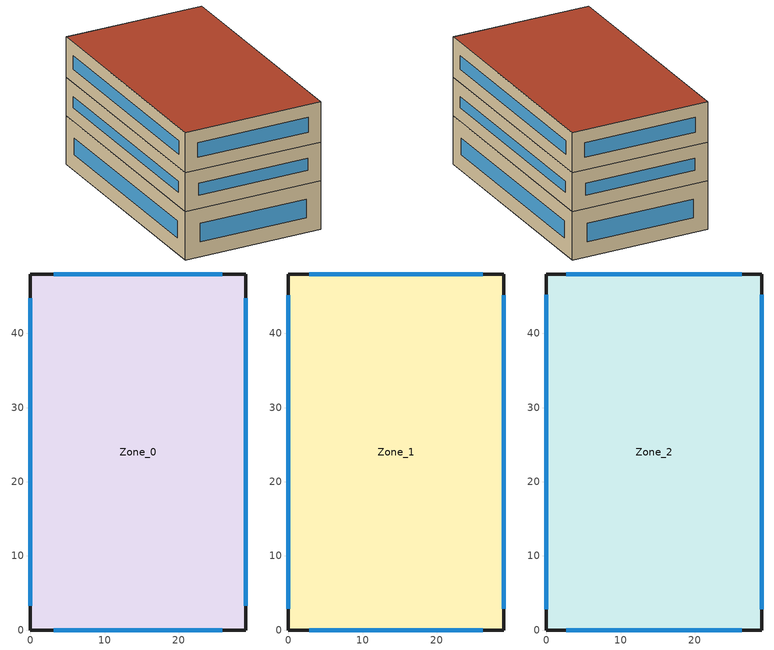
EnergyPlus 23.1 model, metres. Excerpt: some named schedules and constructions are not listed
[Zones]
Zone_0
 floor ground (Zone_0:f4UnderGroundSlabCF): 0,0 0,48 29,48 29,0 z-0.1
 wall outside (90.1-2019 Nonresidential CZ 0 Exterior Wall (Mass)): 0,0 29,0 29,48 0,48 0,0 z-0.1:10
 window (90.1-2019 Nonresidential CZ 0 Glazing (Operable)): 3.12,0 25.88,0 / 25.88,48 3.12,48 z3.02:6.88; 29,3.29 29,44.71 / 0,44.71 0,3.29 z3.19:6.71
Zone_1
 floor to Zone_0 (Interior Slab (Mass)_FLIPPED): 0,0 0,48 29,48 29,0 z10
 wall outside (90.1-2019 Nonresidential CZ 0 Exterior Wall (Mass)): 0,48 0,0 29,0 29,48 0,48 z10:18.1
 window (90.1-2019 Nonresidential CZ 0 Glazing (Operable)): 0,45.1 0,2.9 / 29,2.9 29,45.1 z12.9:15.2; 26.2,48 2.8,48 / 2.8,0 26.2,0 z12.8:15.3
Zone_2
 floor to Zone_1 (Interior Slab (Mass)_FLIPPED): 0,0 0,48 29,48 29,0 z18.1
 wall outside (90.1-2019 Nonresidential CZ 0 Exterior Wall (Mass)): 0,48 0,0 29,0 29,48 0,48 z18.1:26.5
 window (90.1-2019 Nonresidential CZ 0 Glazing (Operable)): 0,45.22 0,2.78 / 29,2.78 29,45.22 z20.88:23.72; 26.34,48 2.66,48 / 2.66,0 26.34,0 z20.76:23.84
 roof outside (300mmInsulation 200mmConcrete): 0,0 29,0 29,48 0,48 z26.5
[Schedule:Week:Daily]
HeatAvail_Zone_0_19; CoolAvail_Zone_0_19; HeatAvail_Zone_1_19; CoolAvail_Zone_1_19: 522c0148-a3e2-49ea-a897-0b38192fbd47, 137e6c82-5536-4525-b2b6-1315cf0c3365, ce94eced-a4ac-4b27-ba9d-e9720e8e60f4, 51ac402c-f40d-4c1f-a5a2-6545e2a0b173, 0e7f3590-6394-4d2a-833a-5142654e600c, 3c90794c-6d47-46af-8c5b-32affdacef50, f8ceac06-a5b5-469a-89bd-56a073a61d68, 522c0148-a3e2-49ea-a897-0b38192fbd47, 522c0148-a3e2-49ea-a897-0b38192fbd47, 522c0148-a3e2-49ea-a897-0b38192fbd47, 522c0148-a3e2-49ea-a897-0b38192fbd47, 522c0148-a3e2-49ea-a897-0b38192fbd47
HeatAvail_Zone_0_20; CoolAvail_Zone_0_20; HeatAvail_Zone_1_20; CoolAvail_Zone_1_20: ffe64131-7c4e-4553-9309-b91239116a38, a55f2adc-8978-442c-9cf0-78289b01c193, 522c0148-a3e2-49ea-a897-0b38192fbd47, 1f976b97-c252-49f4-ab29-8ebaa7d143b5, b40a9e81-37df-473e-8e38-ad927124a25e, 81c2df74-df4f-42fc-b707-daa70ff61d87, 05da819a-e0d2-4003-aa54-af3aade844b3, ffe64131-7c4e-4553-9309-b91239116a38, ffe64131-7c4e-4553-9309-b91239116a38, ffe64131-7c4e-4553-9309-b91239116a38, ffe64131-7c4e-4553-9309-b91239116a38, ffe64131-7c4e-4553-9309-b91239116a38
HeatAvail_Zone_0_21; CoolAvail_Zone_0_21; HeatAvail_Zone_1_21; CoolAvail_Zone_1_21: 9e1ac402-b442-4206-958c-f125ff6306d0, 560c2e6e-d885-4a25-aded-c0a642d901d0, 1d260f60-1060-4c9a-8cc8-a6cadc9ca7a5, e9f07395-c9b3-4a41-b323-4a47c994c91b, 8ee37299-8cf7-4a2e-bda3-a3f1eb4b56e1, 2c7130bb-578b-4408-a6f2-0b8a00295423, 304b130d-de99-4a7d-bef2-2c716d8eea1d, 9e1ac402-b442-4206-958c-f125ff6306d0, 9e1ac402-b442-4206-958c-f125ff6306d0, 9e1ac402-b442-4206-958c-f125ff6306d0, 9e1ac402-b442-4206-958c-f125ff6306d0, 9e1ac402-b442-4206-958c-f125ff6306d0
HeatAvail_Zone_0_22; CoolAvail_Zone_0_22; HeatAvail_Zone_1_22; CoolAvail_Zone_1_22: f1907a3e-48ef-4c63-9a15-5a32c2659a19, 10897734-4909-4f90-a3fd-93e178da0fb8, 5e7dcc40-f645-4879-9b1a-09af1f5b7d41, 780c4cba-e2f1-41ad-9f32-bdca117459c4, cf786e9b-88e5-44cf-a16b-8f405449593f, d46ba2ad-ed19-4e4a-ba2f-565651ab4bfd, 737cb52d-aa33-48cc-a9f2-a5c8f00ad4c2, f1907a3e-48ef-4c63-9a15-5a32c2659a19, f1907a3e-48ef-4c63-9a15-5a32c2659a19, f1907a3e-48ef-4c63-9a15-5a32c2659a19, f1907a3e-48ef-4c63-9a15-5a32c2659a19, f1907a3e-48ef-4c63-9a15-5a32c2659a19
HeatAvail_Zone_0_23; CoolAvail_Zone_0_23; HeatAvail_Zone_1_23; CoolAvail_Zone_1_23: 17b94557-c68b-495b-b876-dd194db08dbb, 79c2b96c-535e-4108-bdb4-68b5fd30eae0, e3898b9d-53dc-4957-b9a4-75860f25956a, 557511c9-28a4-4326-ad94-82d02dc33f55, f60dd718-d07f-43d1-a112-0a7241c38e3f, da10c089-61dc-4760-9a87-be81c3f0ac77, 27461dd8-84da-465f-8c39-b6c33b7a7f09, 17b94557-c68b-495b-b876-dd194db08dbb, 17b94557-c68b-495b-b876-dd194db08dbb, 17b94557-c68b-495b-b876-dd194db08dbb, 17b94557-c68b-495b-b876-dd194db08dbb, 17b94557-c68b-495b-b876-dd194db08dbb
HeatAvail_Zone_0_24; CoolAvail_Zone_0_24; HeatAvail_Zone_1_24; CoolAvail_Zone_1_24: 2f7c32ae-358e-475a-91e9-460c614a8f8e, 47872ed9-2c61-4168-96c3-41ce2208d7c0, faf38ff2-64d7-4470-9ce7-f06e24a72468, b88e1692-8877-4e24-b2ee-af4cab9563ea, 8e4c7166-304e-41a0-84e8-9b0bd2623927, 2599f1da-ee35-4d6a-adc7-8a704885205f, fa8659e2-cf5e-4ab0-95f5-51c5d21b8c42, 2f7c32ae-358e-475a-91e9-460c614a8f8e, 2f7c32ae-358e-475a-91e9-460c614a8f8e, 2f7c32ae-358e-475a-91e9-460c614a8f8e, 2f7c32ae-358e-475a-91e9-460c614a8f8e, 2f7c32ae-358e-475a-91e9-460c614a8f8e
HeatAvail_Zone_0_25; CoolAvail_Zone_0_25; HeatAvail_Zone_1_25; CoolAvail_Zone_1_25: 784c9b38-2577-49a8-bdd7-39fbef9d0424, 15b97ee7-846e-4522-9a56-d5782d348d92, 891c21a9-96fc-4a30-9277-6421d443be97, dd9d88e8-03db-4380-b443-34152861fe1c, 7e8029cb-5e05-4036-96c4-c756aad63f52, c48fb14f-68ab-4643-9ed7-2b359f79668a, d995c5a4-6201-4ec0-b1a1-50b36b40854d, 784c9b38-2577-49a8-bdd7-39fbef9d0424, 784c9b38-2577-49a8-bdd7-39fbef9d0424, 784c9b38-2577-49a8-bdd7-39fbef9d0424, 784c9b38-2577-49a8-bdd7-39fbef9d0424, 784c9b38-2577-49a8-bdd7-39fbef9d0424
HeatAvail_Zone_0_26; CoolAvail_Zone_0_26; HeatAvail_Zone_1_26; CoolAvail_Zone_1_26: 278b30fe-718b-4be8-979b-23348c070d17, 65cf84e7-78b9-41df-ab23-bf32c23c54af, ed104311-98e7-46ea-b56e-a6eb91f209ea, a7740e31-a543-40b1-9db9-0d80e61e58bf, 7e965392-06a6-4761-b1dd-075430a94026, 96f3b415-57a0-4e94-a8b7-88bec792904b, ff751742-3c4e-4527-9f5c-68a371019ff3, 278b30fe-718b-4be8-979b-23348c070d17, 278b30fe-718b-4be8-979b-23348c070d17, 278b30fe-718b-4be8-979b-23348c070d17, 278b30fe-718b-4be8-979b-23348c070d17, 278b30fe-718b-4be8-979b-23348c070d17
HeatAvail_Zone_0_27; CoolAvail_Zone_0_27; HeatAvail_Zone_1_27; CoolAvail_Zone_1_27: 29bb52a8-fe6f-4904-b7fc-f272da806b73, 56d1a1b4-9969-4c32-806b-e2ebb681c699, ba85f00a-c1cc-4fd4-9d4e-c656f813af41, a8ccc1c8-f97f-4558-a17b-ee3e61b3fbd6, 6d3e2464-3275-4c1e-9941-77f636a4d8b4, a9b9078c-a5f0-4dc8-aeec-70c525fd2f56, d90d3b43-76bb-44d6-abc6-ad130455fb69, 29bb52a8-fe6f-4904-b7fc-f272da806b73, 29bb52a8-fe6f-4904-b7fc-f272da806b73, 29bb52a8-fe6f-4904-b7fc-f272da806b73, 29bb52a8-fe6f-4904-b7fc-f272da806b73, 29bb52a8-fe6f-4904-b7fc-f272da806b73
HeatAvail_Zone_0_28; CoolAvail_Zone_0_28; HeatAvail_Zone_1_28; CoolAvail_Zone_1_28: c33667d3-106b-4345-b93a-251e1fede0ff, bb965864-d4ba-4df7-9d62-59052b48dff4, f18dc784-524a-498f-bf3c-56726281b63f, e2107dbd-7d51-4f0c-9641-28bb0931cdc7, fbf3c274-f25e-4f23-9799-f90ea000f5b5, 61e2828d-f87d-48ee-ac62-438399e77062, 9e1ac402-b442-4206-958c-f125ff6306d0, c33667d3-106b-4345-b93a-251e1fede0ff, c33667d3-106b-4345-b93a-251e1fede0ff, c33667d3-106b-4345-b93a-251e1fede0ff, c33667d3-106b-4345-b93a-251e1fede0ff, c33667d3-106b-4345-b93a-251e1fede0ff
HeatAvail_Zone_0_29; CoolAvail_Zone_0_29; HeatAvail_Zone_1_29; CoolAvail_Zone_1_29: 6cc629d0-ccd7-4faf-b6eb-8904d4cddfe3, d996affc-3bc8-428c-bc8c-5c655f5fcf5f, ac4b36c1-865d-46bb-969d-d125bfd6faf3, 6fcf2dd1-a374-45bf-a7ce-3fadc57acfe6, fbf3c274-f25e-4f23-9799-f90ea000f5b5, fbf3c274-f25e-4f23-9799-f90ea000f5b5, 5df05c5b-f85c-4144-8ddb-badb65a16483, 6cc629d0-ccd7-4faf-b6eb-8904d4cddfe3, 6cc629d0-ccd7-4faf-b6eb-8904d4cddfe3, 6cc629d0-ccd7-4faf-b6eb-8904d4cddfe3, 6cc629d0-ccd7-4faf-b6eb-8904d4cddfe3, 6cc629d0-ccd7-4faf-b6eb-8904d4cddfe3
HeatAvail_Zone_0_30; CoolAvail_Zone_0_30; HeatAvail_Zone_1_30; CoolAvail_Zone_1_30: 0fba7a8b-5be6-4e18-8f39-189bbf7cc46a, eebe9233-3435-487f-aeac-0e91590b64ad, 0c9184e5-ef83-49f5-95a6-6391b32490b1, 5b091f83-2a82-464e-a40a-e32c0ed8b950, 5f10f1f8-cf81-42ad-9a9e-967de7490936, b13fdf1a-91e8-4a8e-b20c-dbebe665ab3e, 7003aec3-e58d-49b6-b643-de07fed3befa, 0fba7a8b-5be6-4e18-8f39-189bbf7cc46a, 0fba7a8b-5be6-4e18-8f39-189bbf7cc46a, 0fba7a8b-5be6-4e18-8f39-189bbf7cc46a, 0fba7a8b-5be6-4e18-8f39-189bbf7cc46a, 0fba7a8b-5be6-4e18-8f39-189bbf7cc46a
HeatAvail_Zone_0_31; CoolAvail_Zone_0_31; HeatAvail_Zone_1_31; CoolAvail_Zone_1_31: ec1d6775-088e-433c-9752-0e5ba2ad208f, 1f976b97-c252-49f4-ab29-8ebaa7d143b5, ac4b36c1-865d-46bb-969d-d125bfd6faf3, f65f86df-a45b-4aa3-acaf-6e9a70d2c9a7, 37e41f7a-20cb-449c-8476-745aa8ef42be, 2644cd8d-d404-4696-9567-0ad3830ee8e2, c32ca799-879c-4509-b139-3c3ce4220e05, ec1d6775-088e-433c-9752-0e5ba2ad208f, ec1d6775-088e-433c-9752-0e5ba2ad208f, ec1d6775-088e-433c-9752-0e5ba2ad208f, ec1d6775-088e-433c-9752-0e5ba2ad208f, ec1d6775-088e-433c-9752-0e5ba2ad208f
HeatAvail_Zone_0_32; CoolAvail_Zone_0_32; HeatAvail_Zone_1_32; CoolAvail_Zone_1_32: 805b96af-bf7e-4131-bd09-e33958a3de6b, 44f14ba6-4d59-42c4-9325-89d086044ebb, 58396603-494f-4e8c-bed1-4b7e48a74653, 61359fd6-9443-4183-b02d-77b8c162ae56, 17e34682-f070-4795-95aa-20bb927ae4b6, 08c9b96f-e486-46e0-8468-77e9a3cb781e, 333488f3-513e-4f81-b2a4-adfb05eac98d, 805b96af-bf7e-4131-bd09-e33958a3de6b, 805b96af-bf7e-4131-bd09-e33958a3de6b, 805b96af-bf7e-4131-bd09-e33958a3de6b, 805b96af-bf7e-4131-bd09-e33958a3de6b, 805b96af-bf7e-4131-bd09-e33958a3de6b
HeatAvail_Zone_0_33; CoolAvail_Zone_0_33; HeatAvail_Zone_1_33; CoolAvail_Zone_1_33: e31b75ab-98b6-4164-ba57-fc6cef72525a, 9090f461-11e3-4801-9fb3-485210530397, 678f2cef-4f3d-45aa-814c-75a64c1b203a, a285a673-1882-400d-aec4-3b320159b57b, 275bdbd1-8b30-4419-a29e-528a210322dd, 1d260f60-1060-4c9a-8cc8-a6cadc9ca7a5, 11271964-4f93-4652-8d30-f1f4562f5ab1, e31b75ab-98b6-4164-ba57-fc6cef72525a, e31b75ab-98b6-4164-ba57-fc6cef72525a, e31b75ab-98b6-4164-ba57-fc6cef72525a, e31b75ab-98b6-4164-ba57-fc6cef72525a, e31b75ab-98b6-4164-ba57-fc6cef72525a
HeatAvail_Zone_0_34; CoolAvail_Zone_0_34; HeatAvail_Zone_1_34; CoolAvail_Zone_1_34: b5ffc9e2-c317-4716-a2dc-e38dce4d1401, a471d8e8-7d6d-4a7d-829d-64fcdf717860, d6f4ae86-52fb-4739-b5d9-178cd39f6f1d, 3b6cd1db-d063-4172-969d-f43239b67d29, b99fe6a5-1fd0-47d0-bcc3-c7681d26c2c5, 87953f35-922d-4340-be1f-3c2dcaa3f38d, 9e070c67-a845-42dd-971a-afacf150682c, b5ffc9e2-c317-4716-a2dc-e38dce4d1401, b5ffc9e2-c317-4716-a2dc-e38dce4d1401, b5ffc9e2-c317-4716-a2dc-e38dce4d1401, b5ffc9e2-c317-4716-a2dc-e38dce4d1401, b5ffc9e2-c317-4716-a2dc-e38dce4d1401
HeatAvail_Zone_0_35; CoolAvail_Zone_0_35; HeatAvail_Zone_1_35; CoolAvail_Zone_1_35: bdf175b9-875f-40ad-80d7-07e13a7a7bc3, 920aaa46-9754-410d-bcb9-aec2383083f4, 8db32401-f2e4-4430-b6dd-3c5c02062129, 0c542bc3-708e-4c31-b05a-e7d26a1068c2, 2d3feb0a-80b9-4526-b115-8d0ff0b98382, f495fd13-db84-4b73-8919-828168c4513c, 6a71df5a-adf5-48c6-82f6-85c46ff8267b, bdf175b9-875f-40ad-80d7-07e13a7a7bc3, bdf175b9-875f-40ad-80d7-07e13a7a7bc3, bdf175b9-875f-40ad-80d7-07e13a7a7bc3, bdf175b9-875f-40ad-80d7-07e13a7a7bc3, bdf175b9-875f-40ad-80d7-07e13a7a7bc3
HeatAvail_Zone_0_36; CoolAvail_Zone_0_36; HeatAvail_Zone_1_36; CoolAvail_Zone_1_36: d753c7cf-4684-4094-8fb2-35675d871a7d, ffe64131-7c4e-4553-9309-b91239116a38, 613c9580-fffc-40c4-93a0-a51963a742d9, c80ffd91-25aa-47ce-ae3a-ef2ca4334db1, 346c580f-bd9e-4f7c-9844-c9f187f69a5e, 7becf3fa-aa11-4cc6-a0f1-acc2c104a030, 891c21a9-96fc-4a30-9277-6421d443be97, d753c7cf-4684-4094-8fb2-35675d871a7d, d753c7cf-4684-4094-8fb2-35675d871a7d, d753c7cf-4684-4094-8fb2-35675d871a7d, d753c7cf-4684-4094-8fb2-35675d871a7d, d753c7cf-4684-4094-8fb2-35675d871a7d
HeatAvail_Zone_0_37; CoolAvail_Zone_0_37; HeatAvail_Zone_1_37; CoolAvail_Zone_1_37: fbf3c274-f25e-4f23-9799-f90ea000f5b5, 45499616-0c79-462f-842d-74d53dcf5956, cccae06c-b18f-4805-98c1-b48547f1cc23, d1037c04-4683-4e18-86e0-d5b0bc1ab88d, 68774e33-6612-47d6-a1cc-10a63951edae, 18a78b56-a3fd-4649-babc-6423cdb9454d, 21b51971-cf66-4a75-a7d7-44e74731bfb7, fbf3c274-f25e-4f23-9799-f90ea000f5b5, fbf3c274-f25e-4f23-9799-f90ea000f5b5, fbf3c274-f25e-4f23-9799-f90ea000f5b5, fbf3c274-f25e-4f23-9799-f90ea000f5b5, fbf3c274-f25e-4f23-9799-f90ea000f5b5
HeatAvail_Zone_0_38; CoolAvail_Zone_0_38; HeatAvail_Zone_1_38; CoolAvail_Zone_1_38: eb07f305-adef-4d2d-9182-c39a8b4357ff, 2ef89d4e-6879-42af-8cc4-388ecb33b8cd, d753c7cf-4684-4094-8fb2-35675d871a7d, 28f3ec0b-ad1b-45ae-889b-465c5c320fcc, 09e0ca3e-cd2f-48a8-b824-7735b6c1bac3, 6612f471-1fcd-4c92-a1b3-59532acfef51, 6dd9020a-1b9c-4717-be01-5cc8fee428fb, eb07f305-adef-4d2d-9182-c39a8b4357ff, eb07f305-adef-4d2d-9182-c39a8b4357ff, eb07f305-adef-4d2d-9182-c39a8b4357ff, eb07f305-adef-4d2d-9182-c39a8b4357ff, eb07f305-adef-4d2d-9182-c39a8b4357ff
HeatAvail_Zone_0_39; CoolAvail_Zone_0_39; HeatAvail_Zone_1_39; CoolAvail_Zone_1_39: 7377b922-a3ee-4962-b4ee-7d0fa9330160, 663b5e55-05c0-46a8-a815-276b2857b18c, 9db74d16-ee28-4004-ab21-b62ec524110b, ae69fe6d-ac32-4474-9cb4-0e22606c93eb, 2d6f0989-f96a-4cce-8fb3-1282c0af5795, 8df02c0a-2011-47ef-8348-7b135b95fcaf, fbf3c274-f25e-4f23-9799-f90ea000f5b5, 7377b922-a3ee-4962-b4ee-7d0fa9330160, 7377b922-a3ee-4962-b4ee-7d0fa9330160, 7377b922-a3ee-4962-b4ee-7d0fa9330160, 7377b922-a3ee-4962-b4ee-7d0fa9330160, 7377b922-a3ee-4962-b4ee-7d0fa9330160
HeatAvail_Zone_0_40; CoolAvail_Zone_0_40; HeatAvail_Zone_1_40; CoolAvail_Zone_1_40: 6fcf2dd1-a374-45bf-a7ce-3fadc57acfe6, 3b40e23f-1eac-45b4-a165-1d116a052710, c1e02bbe-b958-4ad8-ab75-0470f8206c85, c5165558-8a62-44ea-960f-cbcb31c7f1d6, 756226b8-dc52-4e5b-9bcc-9f834c73e657, 4e47b0f5-f6a5-4170-a928-e2a7dc5fce51, 29c783ba-fe36-463e-936f-a45cea6ed912, 6fcf2dd1-a374-45bf-a7ce-3fadc57acfe6, 6fcf2dd1-a374-45bf-a7ce-3fadc57acfe6, 6fcf2dd1-a374-45bf-a7ce-3fadc57acfe6, 6fcf2dd1-a374-45bf-a7ce-3fadc57acfe6, 6fcf2dd1-a374-45bf-a7ce-3fadc57acfe6
HeatAvail_Zone_0_41; CoolAvail_Zone_0_41; HeatAvail_Zone_1_41; CoolAvail_Zone_1_41: 205e4560-8788-43ef-8918-b87c8ec5421d, d894c792-9344-4755-a3b1-7c53445bf4d5, f2f3c169-7e25-49ab-ad00-9b4ba72edc28, 3d58a1b5-951d-4307-96a5-59c3952046b8, 2e9767a7-85bb-448c-af16-d793ec365e50, c2f240ca-2c7b-48c7-8eda-5f95cb1bfa35, f16f256f-996b-4f43-9563-b1d5477f158b, 205e4560-8788-43ef-8918-b87c8ec5421d, 205e4560-8788-43ef-8918-b87c8ec5421d, 205e4560-8788-43ef-8918-b87c8ec5421d, 205e4560-8788-43ef-8918-b87c8ec5421d, 205e4560-8788-43ef-8918-b87c8ec5421d
HeatAvail_Zone_0_42; CoolAvail_Zone_0_42; HeatAvail_Zone_1_42; CoolAvail_Zone_1_42: b5a2b5de-ad64-4600-8fd5-415a891ebc10, 937e993e-1527-4b93-84f1-57050dd1dff2, f3d7c906-5c09-48dc-9011-1cd6f6170688, fc369277-cc2e-4ab3-b1df-1a5401d62cfe, 0d48f6de-bf0a-4af7-a7ae-bc82d3d64cf8, a42d1764-1f7e-4c33-9667-641562e004fb, 2ccbf6b5-6a0c-4c6c-99f3-4de43eac8dea, b5a2b5de-ad64-4600-8fd5-415a891ebc10, b5a2b5de-ad64-4600-8fd5-415a891ebc10, b5a2b5de-ad64-4600-8fd5-415a891ebc10, b5a2b5de-ad64-4600-8fd5-415a891ebc10, b5a2b5de-ad64-4600-8fd5-415a891ebc10
HeatAvail_Zone_0_43; CoolAvail_Zone_0_43; HeatAvail_Zone_1_43; CoolAvail_Zone_1_43: 38be6812-cfe7-4752-b820-e385c4e3992e, 3201f934-0963-42c1-843c-21142134cf94, 6be2e94b-6cb1-4ec0-929b-e7be946284bb, 6d276589-a6ab-41f0-8605-c719ac8adec9, b522139b-2dd2-4113-bd96-a72ff6808fe1, 0bb49b1b-6538-4293-b4db-e9dbbf3526de, dd9e5481-4cd6-4f37-a17f-c6096491bf97, 38be6812-cfe7-4752-b820-e385c4e3992e, 38be6812-cfe7-4752-b820-e385c4e3992e, 38be6812-cfe7-4752-b820-e385c4e3992e, 38be6812-cfe7-4752-b820-e385c4e3992e, 38be6812-cfe7-4752-b820-e385c4e3992e
HeatAvail_Zone_0_44; CoolAvail_Zone_0_44; HeatAvail_Zone_1_44; CoolAvail_Zone_1_44: a89350bb-8b94-4256-b9af-2939f87ee459, db47bc44-c877-448b-9e46-1cc3c3e9b42f, 9cdcbd39-2792-455b-8f1a-415d2e38b1a2, 2f40dfaf-0515-4a9c-8550-d8782c39d4bb, 1505d774-8376-4a3a-b403-1621f6bebeda, e9e2da6e-f0aa-4907-9e3f-9d9cfbafd8bd, 320ec308-d0ac-425a-b90c-670fccc36be6, a89350bb-8b94-4256-b9af-2939f87ee459, a89350bb-8b94-4256-b9af-2939f87ee459, a89350bb-8b94-4256-b9af-2939f87ee459, a89350bb-8b94-4256-b9af-2939f87ee459, a89350bb-8b94-4256-b9af-2939f87ee459
HeatAvail_Zone_0_45; CoolAvail_Zone_0_45; HeatAvail_Zone_1_45; CoolAvail_Zone_1_45: 6ab4c819-9407-45ef-9916-ef2c9179f890, eebe9233-3435-487f-aeac-0e91590b64ad, 64adaa8d-76e7-4dc5-b206-f9da98599707, 68aca255-8155-4673-8683-6358a2ce6a81, 9db74d16-ee28-4004-ab21-b62ec524110b, 6ecac8ba-8523-4398-8922-4b87328248c9, 6ab4c819-9407-45ef-9916-ef2c9179f890, 6ab4c819-9407-45ef-9916-ef2c9179f890, 6ab4c819-9407-45ef-9916-ef2c9179f890, 6ab4c819-9407-45ef-9916-ef2c9179f890, 6ab4c819-9407-45ef-9916-ef2c9179f890, 6ab4c819-9407-45ef-9916-ef2c9179f890
HeatAvail_Zone_0_46; CoolAvail_Zone_0_46; HeatAvail_Zone_1_46; CoolAvail_Zone_1_46: 47059fff-798e-4ead-8a84-35b1aab4867d, 937e993e-1527-4b93-84f1-57050dd1dff2, cb6cec3a-6493-4e81-9ecc-9506cdbd6ac6, 2a5c746a-6e55-445f-8b2e-9f052383dfd6, afaa3af1-4533-453c-ab0d-8cbfc34b262d, d7efe49b-776c-4e21-b82f-1395b925234e, 40dd1d00-cafe-433a-bdba-059632be0201, 47059fff-798e-4ead-8a84-35b1aab4867d, 47059fff-798e-4ead-8a84-35b1aab4867d, 47059fff-798e-4ead-8a84-35b1aab4867d, 47059fff-798e-4ead-8a84-35b1aab4867d, 47059fff-798e-4ead-8a84-35b1aab4867d
HeatAvail_Zone_0_47; CoolAvail_Zone_0_47; HeatAvail_Zone_1_47; CoolAvail_Zone_1_47: fb16cb01-659a-4a7e-b9e9-a2c4d8873ebe, 9b92a908-a9ea-426d-8f51-8a10b62c36ac, 25ba23b5-3550-4aa4-a851-a8f071740871, 89b15e58-907a-45bd-801e-53e77de411e7, 3f9e0a4c-07b4-44f8-9084-03a70a10c71e, 430f5e50-e7bd-4a0b-af48-b6212ed00ea9, 04d5dc99-ce30-4633-834a-f6fee02572d8, fb16cb01-659a-4a7e-b9e9-a2c4d8873ebe, fb16cb01-659a-4a7e-b9e9-a2c4d8873ebe, fb16cb01-659a-4a7e-b9e9-a2c4d8873ebe, fb16cb01-659a-4a7e-b9e9-a2c4d8873ebe, fb16cb01-659a-4a7e-b9e9-a2c4d8873ebe
HeatAvail_Zone_0_48; CoolAvail_Zone_0_48; HeatAvail_Zone_1_48; CoolAvail_Zone_1_48: fa7c3caf-b2af-4f4a-ab1f-a5fc09794030, 19e8736d-9d61-4b5c-9b3c-8a3bb2168b4d, 7ca0c33c-bad8-404f-9e12-340c98aa1b55, db023355-3465-46e4-8dc6-945c8e974337, acd8dd5c-f3a1-4806-a0a0-f32448efb694, 84c56d52-ac80-4019-8cf8-0ba0a0d14b45, 919ff3f1-a60e-4b02-bcf1-af8cd2457764, fa7c3caf-b2af-4f4a-ab1f-a5fc09794030, fa7c3caf-b2af-4f4a-ab1f-a5fc09794030, fa7c3caf-b2af-4f4a-ab1f-a5fc09794030, fa7c3caf-b2af-4f4a-ab1f-a5fc09794030, fa7c3caf-b2af-4f4a-ab1f-a5fc09794030
HeatAvail_Zone_0_49; CoolAvail_Zone_0_49; HeatAvail_Zone_1_49; CoolAvail_Zone_1_49: eb477df1-d556-418e-863e-5f4daad01610, a632537f-21be-495b-808e-2ba9f3b9a9c5, 303d1c30-911d-4a68-a8d9-9e3ca21e98b3, 377c677d-2ade-4f1e-8266-79b5b23692ba, 6e13f988-dcff-40d2-bbb6-9f115d32c59a, ab9b0366-5614-4772-987d-3a4974b61d88, acdf92d5-9782-4b16-86d8-da4827e1b737, eb477df1-d556-418e-863e-5f4daad01610, eb477df1-d556-418e-863e-5f4daad01610, eb477df1-d556-418e-863e-5f4daad01610, eb477df1-d556-418e-863e-5f4daad01610, eb477df1-d556-418e-863e-5f4daad01610
HeatAvail_Zone_0_50; CoolAvail_Zone_0_50; HeatAvail_Zone_1_50; CoolAvail_Zone_1_50: 98d775f8-21f6-461b-bf19-72ad999abf80, c1e02bbe-b958-4ad8-ab75-0470f8206c85, aa446452-6ce4-4aee-9229-4dfe436e2871, 4b33318f-ee15-4ef8-8871-5bf3335d21e5, 46401694-251d-46b1-864f-c6c613764288, 1a3bd65a-d604-4f7d-b99d-c24ea99eef35, 95f1fe2e-85b9-40ea-81ef-4c90ab472c12, 98d775f8-21f6-461b-bf19-72ad999abf80, 98d775f8-21f6-461b-bf19-72ad999abf80, 98d775f8-21f6-461b-bf19-72ad999abf80, 98d775f8-21f6-461b-bf19-72ad999abf80, 98d775f8-21f6-461b-bf19-72ad999abf80
HeatAvail_Zone_0_51; CoolAvail_Zone_0_51; HeatAvail_Zone_1_51; CoolAvail_Zone_1_51: 81c7bd60-f1e8-42be-8e47-dc1c69239170, 0da49017-043b-47a8-88a4-9ae559db7d3a, e962cc56-68e5-41dd-b9c8-bcab43d2b363, c1f01603-e629-458d-8543-aab8644511c0, 7da315a0-411d-4cc5-add3-4bb238c2917b, 380a299d-aa7c-4307-b2c0-fda96d6a3c64, 2644cd8d-d404-4696-9567-0ad3830ee8e2, 81c7bd60-f1e8-42be-8e47-dc1c69239170, 81c7bd60-f1e8-42be-8e47-dc1c69239170, 81c7bd60-f1e8-42be-8e47-dc1c69239170, 81c7bd60-f1e8-42be-8e47-dc1c69239170, 81c7bd60-f1e8-42be-8e47-dc1c69239170
HeatAvail_Zone_0_52; CoolAvail_Zone_0_52; HeatAvail_Zone_1_52; CoolAvail_Zone_1_52: 72addbbb-cad1-45d0-93ff-7ce2646a6344, 72addbbb-cad1-45d0-93ff-7ce2646a6344, 72addbbb-cad1-45d0-93ff-7ce2646a6344, 72addbbb-cad1-45d0-93ff-7ce2646a6344, 72addbbb-cad1-45d0-93ff-7ce2646a6344, 72addbbb-cad1-45d0-93ff-7ce2646a6344, 72addbbb-cad1-45d0-93ff-7ce2646a6344, 72addbbb-cad1-45d0-93ff-7ce2646a6344, 72addbbb-cad1-45d0-93ff-7ce2646a6344, 72addbbb-cad1-45d0-93ff-7ce2646a6344, 72addbbb-cad1-45d0-93ff-7ce2646a6344, 72addbbb-cad1-45d0-93ff-7ce2646a6344
CoolAvail_Zone_0_0; HeatAvail_Zone_1_0; CoolAvail_Zone_1_0: 55daa34a-6f4c-4760-8c83-b88b3b4fb475, 18a78b56-a3fd-4649-babc-6423cdb9454d, 30803255-c6ce-47a2-b265-9c10203016f4, 19fa2af5-70db-43a1-88a1-de8da21d358c, 4201d02a-f4ed-44ac-b7dc-a2393631891e, bd295aee-5278-4ea0-b2ff-0247f744617a, 381a85d2-ddc6-447a-878e-9947de5ba069, 55daa34a-6f4c-4760-8c83-b88b3b4fb475, 55daa34a-6f4c-4760-8c83-b88b3b4fb475, 55daa34a-6f4c-4760-8c83-b88b3b4fb475, 55daa34a-6f4c-4760-8c83-b88b3b4fb475, 55daa34a-6f4c-4760-8c83-b88b3b4fb475
CoolAvail_Zone_0_1; HeatAvail_Zone_1_1; CoolAvail_Zone_1_1: 8db32401-f2e4-4430-b6dd-3c5c02062129, 04679c30-3923-4d77-99ed-e20aba724bf0, c2a60e4b-8a74-4133-b29f-0f57d01c8f9c, 93d3344b-e673-4589-a1ae-e875657b2758, 193c9a3f-c6d8-4531-ad4e-31cc1a7eb450, 024f8149-7374-4413-bdc4-a3ff3625b441, 199d15f6-9ae9-41fc-bd3c-99ca6b84e455, 8db32401-f2e4-4430-b6dd-3c5c02062129, 8db32401-f2e4-4430-b6dd-3c5c02062129, 8db32401-f2e4-4430-b6dd-3c5c02062129, 8db32401-f2e4-4430-b6dd-3c5c02062129, 8db32401-f2e4-4430-b6dd-3c5c02062129
CoolAvail_Zone_0_2; HeatAvail_Zone_1_2; CoolAvail_Zone_1_2: c82c99ec-d464-46a3-b95c-cfba579e56cb, 9835dfc0-c869-4274-8517-780b773ebfe2, 193c9a3f-c6d8-4531-ad4e-31cc1a7eb450, b31175e5-c8ef-47f6-9500-f1c4f524eccf, 18a78b56-a3fd-4649-babc-6423cdb9454d, 014dbd1e-d508-4923-b370-334218c1097d, 46362f7b-d1fa-4bb4-a0ef-3065daeedee8, c82c99ec-d464-46a3-b95c-cfba579e56cb, c82c99ec-d464-46a3-b95c-cfba579e56cb, c82c99ec-d464-46a3-b95c-cfba579e56cb, c82c99ec-d464-46a3-b95c-cfba579e56cb, c82c99ec-d464-46a3-b95c-cfba579e56cb
CoolAvail_Zone_0_3; HeatAvail_Zone_1_3; CoolAvail_Zone_1_3: a3c54be0-8195-4b6e-b1a2-b27a2c3e1d0e, 8d686adc-1727-49cb-8f48-0ebdcb160cce, 68d525ab-92b7-40f9-8cf6-13a3006baf69, 8b3ceb36-adf9-4163-8a28-d6c1c7697f6c, a645d484-171b-4c43-8b5d-89218a88758d, 55daa34a-6f4c-4760-8c83-b88b3b4fb475, cc44e47f-27f2-4f6a-b74a-35dd01c94a91, a3c54be0-8195-4b6e-b1a2-b27a2c3e1d0e, a3c54be0-8195-4b6e-b1a2-b27a2c3e1d0e, a3c54be0-8195-4b6e-b1a2-b27a2c3e1d0e, a3c54be0-8195-4b6e-b1a2-b27a2c3e1d0e, a3c54be0-8195-4b6e-b1a2-b27a2c3e1d0e
CoolAvail_Zone_0_4; HeatAvail_Zone_1_4; CoolAvail_Zone_1_4: 8ff258d4-e383-4492-8130-8fd0a600ba35, 1a82fd83-b3a9-43b3-adc4-8add468dacd8, d3d6c1d1-c690-423d-8564-fec29f2b0ab5, 1f33a028-5e0b-4dcb-8f0a-ecc47d2a6699, ba31db08-55e0-4bfe-a445-8024a469ec5e, b7fb3a47-4de3-4f17-938b-d631feb98b34, 1a82fd83-b3a9-43b3-adc4-8add468dacd8, 8ff258d4-e383-4492-8130-8fd0a600ba35, 8ff258d4-e383-4492-8130-8fd0a600ba35, 8ff258d4-e383-4492-8130-8fd0a600ba35, 8ff258d4-e383-4492-8130-8fd0a600ba35, 8ff258d4-e383-4492-8130-8fd0a600ba35
CoolAvail_Zone_0_5; HeatAvail_Zone_1_5; CoolAvail_Zone_1_5: acb9b0cf-8262-4035-b598-88f6aa32946e, 560c2e6e-d885-4a25-aded-c0a642d901d0, 45bfab8d-3e96-447c-a9b7-a351c0c3774f, 7b424bd2-76f0-4753-9baf-268807ee70c9, 6b88f6b6-c6d5-4144-a34d-57f247b56e2a, 3bbe53d0-1663-4d51-a208-e9ffc6e31c56, fddc6eb1-5345-4ee5-9944-2aad649d3961, acb9b0cf-8262-4035-b598-88f6aa32946e, acb9b0cf-8262-4035-b598-88f6aa32946e, acb9b0cf-8262-4035-b598-88f6aa32946e, acb9b0cf-8262-4035-b598-88f6aa32946e, acb9b0cf-8262-4035-b598-88f6aa32946e
CoolAvail_Zone_0_6; HeatAvail_Zone_1_6; CoolAvail_Zone_1_6: 3306e0de-a7e2-408d-bf55-edeb7ec12bd1, 860eea3b-6f11-4315-93b7-65501aab3da3, 39d5d451-0c6d-468e-94b9-afee4682ef38, eff0b766-6bde-4ff7-b9c5-7d75c5162569, 02f69762-3874-4784-8334-a65b1b41b738, 15668893-01f3-4a5f-8be2-b003343a27b9, 2d3feb0a-80b9-4526-b115-8d0ff0b98382, 3306e0de-a7e2-408d-bf55-edeb7ec12bd1, 3306e0de-a7e2-408d-bf55-edeb7ec12bd1, 3306e0de-a7e2-408d-bf55-edeb7ec12bd1, 3306e0de-a7e2-408d-bf55-edeb7ec12bd1, 3306e0de-a7e2-408d-bf55-edeb7ec12bd1
CoolAvail_Zone_0_7; HeatAvail_Zone_1_7; CoolAvail_Zone_1_7: 30c19abd-889f-4232-ac3a-643536808f28, 7d275f5d-76d8-4c0a-95ca-786fbc198c33, 0bd30a56-de66-4229-9ddc-1739375d5008, 178dfa19-518f-408e-804e-75ecb11fed2d, 988786af-17e9-46a2-8a7c-417a50797566, c9f84dcb-e9ee-4335-9910-da8451e91d50, 6a62d2f0-f1eb-4aad-945a-1d93c9a2094d, 30c19abd-889f-4232-ac3a-643536808f28, 30c19abd-889f-4232-ac3a-643536808f28, 30c19abd-889f-4232-ac3a-643536808f28, 30c19abd-889f-4232-ac3a-643536808f28, 30c19abd-889f-4232-ac3a-643536808f28
CoolAvail_Zone_0_8; HeatAvail_Zone_1_8; CoolAvail_Zone_1_8: 72050d75-3f3d-4075-ac9b-ddc192d10d29, f47adbf6-ed0f-45d6-bde9-0d0d226cc6cc, 989520c3-cd54-41d8-9a87-c7746d744a1e, 333c939c-4fe2-46f5-85a9-b5ca26e74ca0, 5b063578-adde-45ef-957c-18f0da3a086c, 937983c1-06a3-4ce9-b6b0-88f8e4e6db98, eebe9233-3435-487f-aeac-0e91590b64ad, 72050d75-3f3d-4075-ac9b-ddc192d10d29, 72050d75-3f3d-4075-ac9b-ddc192d10d29, 72050d75-3f3d-4075-ac9b-ddc192d10d29, 72050d75-3f3d-4075-ac9b-ddc192d10d29, 72050d75-3f3d-4075-ac9b-ddc192d10d29
CoolAvail_Zone_0_9; HeatAvail_Zone_1_9; CoolAvail_Zone_1_9: c415dba0-8da8-4fc9-b601-b3933679e6d0, c614cde1-4a0c-408a-86d0-ac43bda39422, eebe9233-3435-487f-aeac-0e91590b64ad, 314755d1-e0ef-4bb8-b52e-ba8f0786a55c, d63ea29c-9f6d-475f-8ff1-51781fda968c, cec08f0d-9e99-480b-b1b1-dc2fc2de8e9a, 749941e5-dc2b-4a79-b397-1a79da26e7ff, c415dba0-8da8-4fc9-b601-b3933679e6d0, c415dba0-8da8-4fc9-b601-b3933679e6d0, c415dba0-8da8-4fc9-b601-b3933679e6d0, c415dba0-8da8-4fc9-b601-b3933679e6d0, c415dba0-8da8-4fc9-b601-b3933679e6d0
CoolAvail_Zone_0_10; HeatAvail_Zone_1_10; CoolAvail_Zone_1_10: b8b758d6-459f-4216-9c86-c652b43502b6, eebe9233-3435-487f-aeac-0e91590b64ad, 2be0ec1d-271a-4717-aa27-4d2514cdfc29, ed053388-740d-46a0-ab7e-81ba3a1ca65c, 75754d90-444a-4f77-89f3-189fc9f15f89, 5bd0d501-d7ce-4fc7-b590-1e7bf4c516fd, 3a081d81-ab08-4430-adf8-d0ed13270fcb, b8b758d6-459f-4216-9c86-c652b43502b6, b8b758d6-459f-4216-9c86-c652b43502b6, b8b758d6-459f-4216-9c86-c652b43502b6, b8b758d6-459f-4216-9c86-c652b43502b6, b8b758d6-459f-4216-9c86-c652b43502b6
CoolAvail_Zone_0_11; HeatAvail_Zone_1_11; CoolAvail_Zone_1_11: eebe9233-3435-487f-aeac-0e91590b64ad, 19d48273-7743-4bda-b848-e39768e7ea45, e9abb1a2-7abd-408b-a3ce-59feef8f6915, 662eaf95-310c-4805-bc15-1989e3cd37a5, 76a9d4b2-54ff-4e07-a0db-97365edcfd82, 2c206ee6-e797-4fd8-b74b-f925fde9355d, 224e3159-ca37-4de3-99af-d347a8cecbd7, eebe9233-3435-487f-aeac-0e91590b64ad, eebe9233-3435-487f-aeac-0e91590b64ad, eebe9233-3435-487f-aeac-0e91590b64ad, eebe9233-3435-487f-aeac-0e91590b64ad, eebe9233-3435-487f-aeac-0e91590b64ad
CoolAvail_Zone_0_12; HeatAvail_Zone_1_12; CoolAvail_Zone_1_12: 37992440-0c25-427f-83cd-ecb36fbbf570, 47f2bfc5-9cc7-432f-add0-e55a6a4db04a, 2118fc81-9c52-4448-9b65-6036701426b2, 67a12a28-c97a-41e6-aee6-768a2a91f87d, 98123517-19ae-4465-a038-2362b7bba904, 50531bf5-13f3-4e0a-a7ce-1f81ef38d401, 1ef74b5c-b32b-4654-98ee-8299a74be9f4, 37992440-0c25-427f-83cd-ecb36fbbf570, 37992440-0c25-427f-83cd-ecb36fbbf570, 37992440-0c25-427f-83cd-ecb36fbbf570, 37992440-0c25-427f-83cd-ecb36fbbf570, 37992440-0c25-427f-83cd-ecb36fbbf570
CoolAvail_Zone_0_13; HeatAvail_Zone_1_13; CoolAvail_Zone_1_13: 2e4d4898-5fc2-4716-8f90-f67070cad4aa, 459cbf00-4856-4345-99e7-485a0a9bbebf, c7b24a3c-6759-41b1-b306-e9ad48846eed, d4a275fb-d40f-488b-afae-78c8f98bb9d9, 6afc2a23-f19a-4b1f-a97e-a86d323cde4c, e9c784ef-f02e-4204-898e-048fa0a32c77, 95154762-e26c-4f9f-9db6-7821834386c5, 2e4d4898-5fc2-4716-8f90-f67070cad4aa, 2e4d4898-5fc2-4716-8f90-f67070cad4aa, 2e4d4898-5fc2-4716-8f90-f67070cad4aa, 2e4d4898-5fc2-4716-8f90-f67070cad4aa, 2e4d4898-5fc2-4716-8f90-f67070cad4aa
CoolAvail_Zone_0_14; HeatAvail_Zone_1_14; CoolAvail_Zone_1_14: b87b470b-8086-4d41-a22a-ef1a82891386, 2372d1c8-f04b-4deb-be08-f4c1ce2e109e, 2688ca9e-3b94-4c48-8439-3c036c219582, 6f0d9f10-73b9-423f-a39f-b90505a934f9, 7d2b419c-aa89-4d12-9f4f-2e46a16d0a2b, fb556bfe-09cd-4059-8f48-39456e460403, 7b0585ea-5d17-4346-933c-2ed2ec8c66f9, b87b470b-8086-4d41-a22a-ef1a82891386, b87b470b-8086-4d41-a22a-ef1a82891386, b87b470b-8086-4d41-a22a-ef1a82891386, b87b470b-8086-4d41-a22a-ef1a82891386, b87b470b-8086-4d41-a22a-ef1a82891386
CoolAvail_Zone_0_15; HeatAvail_Zone_1_15; CoolAvail_Zone_1_15: 3d75402e-264e-478f-a314-61aa4fae13da, 8524a124-8d0e-4282-b567-5cee18ef37a5, d2d363d1-74af-4c29-9d64-16a84019bd5d, 0593ac5a-6384-464c-8dff-482f4b9bb0ce, 8a98ba06-633d-4d52-9778-0c0fcb2f75c4, d854e975-1002-4dd6-a4c0-c7d9c55c03e7, fd1f46f1-27c2-4b5e-a758-3a6b7ce35d6b, 3d75402e-264e-478f-a314-61aa4fae13da, 3d75402e-264e-478f-a314-61aa4fae13da, 3d75402e-264e-478f-a314-61aa4fae13da, 3d75402e-264e-478f-a314-61aa4fae13da, 3d75402e-264e-478f-a314-61aa4fae13da
CoolAvail_Zone_0_16; HeatAvail_Zone_1_16; CoolAvail_Zone_1_16: f2b8e793-07f0-4516-ac71-9e94e315b79c, 1092373d-b7b2-47be-bd41-4bb1c3a529b8, ad4a793a-5ea1-4a69-abfa-29e317371dc1, 5fa071a3-3b02-426f-a9d0-e58aca255490, b6d27011-42bf-4a13-ab1e-fc4583af2da1, 44f78ae2-27fa-40b2-8f27-61caa5757d4a, 51786a30-62eb-4364-bae5-2649a94e001b, f2b8e793-07f0-4516-ac71-9e94e315b79c, f2b8e793-07f0-4516-ac71-9e94e315b79c, f2b8e793-07f0-4516-ac71-9e94e315b79c, f2b8e793-07f0-4516-ac71-9e94e315b79c, f2b8e793-07f0-4516-ac71-9e94e315b79c
CoolAvail_Zone_0_17; HeatAvail_Zone_1_17; CoolAvail_Zone_1_17: f92a29bd-ef17-456c-ba91-766eee4d2b2e, 27179f3e-af04-4f63-988f-ad983ec30db3, fda3841d-aab0-485e-9ef2-bc64c087b94d, fbf3c274-f25e-4f23-9799-f90ea000f5b5, 1e845c89-1792-48dd-9907-b20d83d58efe, 0c0f4821-d00b-415c-8888-a3ff1eaeb296, a6f5593d-3355-443b-a58d-f6c25e1b20aa, f92a29bd-ef17-456c-ba91-766eee4d2b2e, f92a29bd-ef17-456c-ba91-766eee4d2b2e, f92a29bd-ef17-456c-ba91-766eee4d2b2e, f92a29bd-ef17-456c-ba91-766eee4d2b2e, f92a29bd-ef17-456c-ba91-766eee4d2b2e
CoolAvail_Zone_0_18; HeatAvail_Zone_1_18; CoolAvail_Zone_1_18: f8436d23-d8f6-43b9-9f35-4807d0db5db6, 00e20959-b5c5-41a8-953c-32a360eae610, f165a07e-6b78-4bfa-b99e-44ade2b1450d, f8436d23-d8f6-43b9-9f35-4807d0db5db6, 9f3735ec-b179-4ad3-abfb-7cf6fe438300, da9f5669-0fc6-4d01-a3a1-39e4399bd9e9, 99e8a1da-ec16-4a3f-b46d-c0173d5ff165, f8436d23-d8f6-43b9-9f35-4807d0db5db6, f8436d23-d8f6-43b9-9f35-4807d0db5db6, f8436d23-d8f6-43b9-9f35-4807d0db5db6, f8436d23-d8f6-43b9-9f35-4807d0db5db6, f8436d23-d8f6-43b9-9f35-4807d0db5db6
NatVentAvail_Zone_0_36: e9b7432f-9c7c-4b72-9bd3-0591d9de338d, ac317457-dadc-496b-8b46-c1548558474e, 7a0112b3-6098-4dde-9085-adc12b669b18, 2939df37-5237-456d-9705-31c1a827900b, e2685332-b0a5-4ea6-93d5-3d2b67fc37a1, 002b1d11-719b-46b1-ada8-e80ba4678b93, 6ab4c819-9407-45ef-9916-ef2c9179f890, e9b7432f-9c7c-4b72-9bd3-0591d9de338d, e9b7432f-9c7c-4b72-9bd3-0591d9de338d, e9b7432f-9c7c-4b72-9bd3-0591d9de338d, e9b7432f-9c7c-4b72-9bd3-0591d9de338d, e9b7432f-9c7c-4b72-9bd3-0591d9de338d
NatVentAvail_Zone_0_37: 23e5aca2-1b59-42f3-b14a-ac32a0533fe2, e853cb5a-6139-4f4a-9754-eeffaa1d2ce2, d4aa18df-271d-4a7d-b826-084b5ec20a5d, 5e11d415-e2f6-433c-b23e-2a5256bdc80d, bb8b035e-1b52-4b06-8a81-73da5c4e389b, 6532ee46-628d-4a87-a0e2-44999f72b554, 66d99247-53b7-4b7d-8237-07945883a6f2, 23e5aca2-1b59-42f3-b14a-ac32a0533fe2, 23e5aca2-1b59-42f3-b14a-ac32a0533fe2, 23e5aca2-1b59-42f3-b14a-ac32a0533fe2, 23e5aca2-1b59-42f3-b14a-ac32a0533fe2, 23e5aca2-1b59-42f3-b14a-ac32a0533fe2
NatVentAvail_Zone_0_38: aefa8be5-84b2-401a-81f2-ab109c803a7b, 1a138e8d-fd9a-4b67-b05e-48e99f296263, e9b7432f-9c7c-4b72-9bd3-0591d9de338d, 3e5a33bd-e135-41f5-81a8-67aef090d182, 62834ea9-2e05-418b-8ac1-b128d771ae5d, c710be0e-2b2e-408f-b72b-c1674a9691fd, c34e29d0-27da-43fe-9524-0dbdcb11bc60, aefa8be5-84b2-401a-81f2-ab109c803a7b, aefa8be5-84b2-401a-81f2-ab109c803a7b, aefa8be5-84b2-401a-81f2-ab109c803a7b, aefa8be5-84b2-401a-81f2-ab109c803a7b, aefa8be5-84b2-401a-81f2-ab109c803a7b
NatVentAvail_Zone_0_39: 9db74d16-ee28-4004-ab21-b62ec524110b, 7c4c0fb1-754d-46ec-a6ba-1a88ab4edf3f, 7377b922-a3ee-4962-b4ee-7d0fa9330160, d8f9b200-e2f8-47f3-8402-202c92d85a5b, d7ec32d3-a533-4992-9255-0cb57c16e0d2, f8a48f9e-cfcd-4d4d-9dcc-144875e88ec0, 23e5aca2-1b59-42f3-b14a-ac32a0533fe2, 9db74d16-ee28-4004-ab21-b62ec524110b, 9db74d16-ee28-4004-ab21-b62ec524110b, 9db74d16-ee28-4004-ab21-b62ec524110b, 9db74d16-ee28-4004-ab21-b62ec524110b, 9db74d16-ee28-4004-ab21-b62ec524110b
NatVentAvail_Zone_0_40: 0013d0e5-c05f-4ee2-9dbc-07c974a88c42, 90e88af9-5282-4727-92f1-81cf2cfbc9f8, 694720c8-700e-4f83-bd7a-06847c653159, 5f60edf4-8215-459a-9d97-6c453df14473, b389fe2e-9733-4832-931a-d90184dfa247, d841c00a-7b59-4ed2-b022-873fe97ac92d, bc9e4993-f3eb-472f-9495-aa504bc2309d, 0013d0e5-c05f-4ee2-9dbc-07c974a88c42, 0013d0e5-c05f-4ee2-9dbc-07c974a88c42, 0013d0e5-c05f-4ee2-9dbc-07c974a88c42, 0013d0e5-c05f-4ee2-9dbc-07c974a88c42, 0013d0e5-c05f-4ee2-9dbc-07c974a88c42
NatVentAvail_Zone_0_41: 7f0c0e80-157e-4f60-b82c-823de91dba1e, 69fa4560-d06e-4a07-93a1-5de3ae8897c4, 21e24afb-1454-45e4-a2fa-da3023552dcb, dcf0e966-dff6-429d-b161-1846ae05ff9c, e0cbedcb-bfac-45fb-9ff5-294bb094b245, 7c70139a-03cc-43c6-a4af-834f8076c8f0, dcd3a6c3-6d93-4a70-bdff-ddf8d5729f7c, 7f0c0e80-157e-4f60-b82c-823de91dba1e, 7f0c0e80-157e-4f60-b82c-823de91dba1e, 7f0c0e80-157e-4f60-b82c-823de91dba1e, 7f0c0e80-157e-4f60-b82c-823de91dba1e, 7f0c0e80-157e-4f60-b82c-823de91dba1e
NatVentAvail_Zone_0_42: c9a2b9c8-948c-4039-aaa5-048012e6132f, 2e61d7c5-5546-4173-a36c-2cbb6bae0d28, 4a181aeb-7a57-404b-b924-6d4802ca96c9, c54412f2-3c98-4a58-9bac-d990ee9630a3, ed4e4263-a86a-4385-98fb-4b7aa6340634, 02698e91-8833-44bd-8af9-52b7d4eff262, 8dddfc94-6862-4afd-941a-9a93d5925e43, c9a2b9c8-948c-4039-aaa5-048012e6132f, c9a2b9c8-948c-4039-aaa5-048012e6132f, c9a2b9c8-948c-4039-aaa5-048012e6132f, c9a2b9c8-948c-4039-aaa5-048012e6132f, c9a2b9c8-948c-4039-aaa5-048012e6132f
NatVentAvail_Zone_0_43: 1b86de5a-dd3a-4d44-be23-52dd729ec884, e9f07395-c9b3-4a41-b323-4a47c994c91b, cca13f14-e800-43bb-82d2-98c38448aca6, f91cd703-b345-4649-8bcc-6a966efde19f, 9d4876bc-72b9-42f0-ab7f-f40d4f5c59cb, c83774ab-03c3-4241-b365-645acba22795, f4caa871-5c29-4d03-8862-36db0666192f, 1b86de5a-dd3a-4d44-be23-52dd729ec884, 1b86de5a-dd3a-4d44-be23-52dd729ec884, 1b86de5a-dd3a-4d44-be23-52dd729ec884, 1b86de5a-dd3a-4d44-be23-52dd729ec884, 1b86de5a-dd3a-4d44-be23-52dd729ec884
NatVentAvail_Zone_0_44: 7d0312f8-c97a-4c74-a526-2e4cbfb01bd6, 8aa46233-c5df-475d-a5f9-2602dffd2944, 05583e37-2264-4cf5-96de-23fcc53b542f, a815cfef-65c4-4d19-b6b7-dfe690419894, c432026c-d0cd-4949-b886-8269d8f172e0, 56cc635a-06b5-4b90-9d84-f70471c5023c, 3a558edc-3917-44ba-9b3d-83cd5b42baf1, 7d0312f8-c97a-4c74-a526-2e4cbfb01bd6, 7d0312f8-c97a-4c74-a526-2e4cbfb01bd6, 7d0312f8-c97a-4c74-a526-2e4cbfb01bd6, 7d0312f8-c97a-4c74-a526-2e4cbfb01bd6, 7d0312f8-c97a-4c74-a526-2e4cbfb01bd6
NatVentAvail_Zone_0_45: 891c21a9-96fc-4a30-9277-6421d443be97, 3a11c6c4-dbca-48df-82d3-06593598fbb0, 84b32e9a-4ffa-442b-b6df-d5cead1ed7f7, f71b157c-ad34-497b-9db0-a8a8ffa451cd, 7377b922-a3ee-4962-b4ee-7d0fa9330160, 4fe6fa2f-4207-42c9-bfac-cac17f25b3da, 891c21a9-96fc-4a30-9277-6421d443be97, 891c21a9-96fc-4a30-9277-6421d443be97, 891c21a9-96fc-4a30-9277-6421d443be97, 891c21a9-96fc-4a30-9277-6421d443be97, 891c21a9-96fc-4a30-9277-6421d443be97, 891c21a9-96fc-4a30-9277-6421d443be97
NatVentAvail_Zone_0_46: d46ba2ad-ed19-4e4a-ba2f-565651ab4bfd, 2e61d7c5-5546-4173-a36c-2cbb6bae0d28, cbe91730-0d7c-473f-ac3e-534668df9df7, 4d3bc29c-d244-455f-b21f-8fb1ad6808cb, f1907a3e-48ef-4c63-9a15-5a32c2659a19, 7f8585d4-4b4b-45e6-8ab2-ef4cc1ff8406, 48b4f545-bf58-4be1-92b8-f1c73f9e9411, d46ba2ad-ed19-4e4a-ba2f-565651ab4bfd, d46ba2ad-ed19-4e4a-ba2f-565651ab4bfd, d46ba2ad-ed19-4e4a-ba2f-565651ab4bfd, d46ba2ad-ed19-4e4a-ba2f-565651ab4bfd, d46ba2ad-ed19-4e4a-ba2f-565651ab4bfd
NatVentAvail_Zone_0_47: 5fc7272a-a85d-4100-9b82-ce2a98484931, fe48a776-fa11-4cdc-a8bc-7993bba2120b, cc047ea6-b8a6-4e11-9bdd-5e12e8c717c5, 1b899ac8-a6ca-445f-b411-43b476f77e46, 1376c3e7-907a-4b9a-bb3e-b6ed45064443, 01a7fddb-c0f4-4bf2-bf03-d293366df362, fa5bc355-b3a8-43b8-8aa4-059de54317ef, 5fc7272a-a85d-4100-9b82-ce2a98484931, 5fc7272a-a85d-4100-9b82-ce2a98484931, 5fc7272a-a85d-4100-9b82-ce2a98484931, 5fc7272a-a85d-4100-9b82-ce2a98484931, 5fc7272a-a85d-4100-9b82-ce2a98484931
NatVentAvail_Zone_0_48: f0af6018-0cba-416b-b0ce-4d1af74f23ef, eb7ad8a3-76d9-467b-887f-34b67eab8936, 269d8119-a947-452c-ad45-4487f4e8977f, dd4abb08-eaa9-465a-8d12-a2e204fd099f, d22d7d20-afdd-4aa0-a125-8ebd23494119, 33f996e2-0fe9-4359-9cf0-33eb8162a193, e28eca89-7bcd-4002-8ab2-affdbd67f225, f0af6018-0cba-416b-b0ce-4d1af74f23ef, f0af6018-0cba-416b-b0ce-4d1af74f23ef, f0af6018-0cba-416b-b0ce-4d1af74f23ef, f0af6018-0cba-416b-b0ce-4d1af74f23ef, f0af6018-0cba-416b-b0ce-4d1af74f23ef
NatVentAvail_Zone_0_49: 7e8d28cb-17be-42f7-8061-dc5645b54669, 7f69d427-d516-485d-a54b-3a774f446f15, d1af9214-54d7-4373-9dac-7386dc68f5cf, 2f5bd36b-e8e6-40ce-86f8-71642bc81c79, 88bf28ae-73fd-4b38-85e3-15f0083d987a, c6f5766c-0122-427c-97a2-6ba49171c777, 935e03ba-f245-4f3c-81bc-0ec2dfea1899, 7e8d28cb-17be-42f7-8061-dc5645b54669, 7e8d28cb-17be-42f7-8061-dc5645b54669, 7e8d28cb-17be-42f7-8061-dc5645b54669, 7e8d28cb-17be-42f7-8061-dc5645b54669, 7e8d28cb-17be-42f7-8061-dc5645b54669
NatVentAvail_Zone_0_50: a7589a33-3ddb-479e-9263-041b4c9ac4c1, 694720c8-700e-4f83-bd7a-06847c653159, 0593ac5a-6384-464c-8dff-482f4b9bb0ce, 7c83771b-3ca7-46c0-b711-c891fe5a3ffe, 48f2ea22-2308-4a83-9971-b75132c45553, 39c18611-ecbf-4852-8058-9d02cdc6cb35, 21bac750-8c89-4df6-a005-d98bc569024e, a7589a33-3ddb-479e-9263-041b4c9ac4c1, a7589a33-3ddb-479e-9263-041b4c9ac4c1, a7589a33-3ddb-479e-9263-041b4c9ac4c1, a7589a33-3ddb-479e-9263-041b4c9ac4c1, a7589a33-3ddb-479e-9263-041b4c9ac4c1
NatVentAvail_Zone_0_51: 7509e66f-01a2-41cf-b5ff-94830b8739e9, e5b04e9f-3e83-41fb-bb93-c8f4706fd1f7, 9d415793-d831-4928-a56c-c4d96738c767, 531f604c-a92c-428e-92ca-8d24ec571221, d8f15094-7a88-4f9e-bfe5-13f22bc2ecae, 8d162ff6-4797-4265-bdc9-61c06cefb2af, 7d18af1a-7591-4e70-a8e3-26370a994c98, 7509e66f-01a2-41cf-b5ff-94830b8739e9, 7509e66f-01a2-41cf-b5ff-94830b8739e9, 7509e66f-01a2-41cf-b5ff-94830b8739e9, 7509e66f-01a2-41cf-b5ff-94830b8739e9, 7509e66f-01a2-41cf-b5ff-94830b8739e9
NatVentAvail_Zone_0_52: ef27376c-3b86-4271-9b7f-72d66b4c91c6, ef27376c-3b86-4271-9b7f-72d66b4c91c6, ef27376c-3b86-4271-9b7f-72d66b4c91c6, ef27376c-3b86-4271-9b7f-72d66b4c91c6, ef27376c-3b86-4271-9b7f-72d66b4c91c6, ef27376c-3b86-4271-9b7f-72d66b4c91c6, ef27376c-3b86-4271-9b7f-72d66b4c91c6, ef27376c-3b86-4271-9b7f-72d66b4c91c6, ef27376c-3b86-4271-9b7f-72d66b4c91c6, ef27376c-3b86-4271-9b7f-72d66b4c91c6, ef27376c-3b86-4271-9b7f-72d66b4c91c6, ef27376c-3b86-4271-9b7f-72d66b4c91c6
NatVentAvail_Zone_1_0: cc4ff7b6-d34a-445d-9074-7a86441b8b38, 6532ee46-628d-4a87-a0e2-44999f72b554, a55ed26b-cff1-471f-81f1-243d74b9eb36, 696fcc42-4b9f-436e-859f-d6cec868381e, af60bc65-7343-440f-ab5f-70e988d1839f, 838013ee-32f0-4309-ae89-923316bb5d58, 945c02b9-7e27-4269-a3af-1a6c9e5b368f, cc4ff7b6-d34a-445d-9074-7a86441b8b38, cc4ff7b6-d34a-445d-9074-7a86441b8b38, cc4ff7b6-d34a-445d-9074-7a86441b8b38, cc4ff7b6-d34a-445d-9074-7a86441b8b38, cc4ff7b6-d34a-445d-9074-7a86441b8b38
